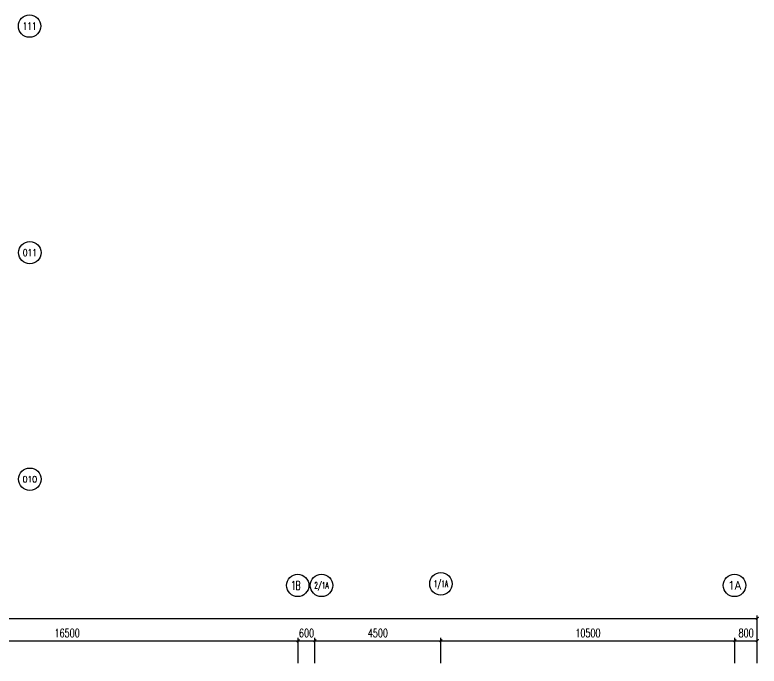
# Model space of a CAD drawing. Extents: x -474411 to 577939, y 0 to 1014176.
# Drawn here: x -154570 to -127990, y 838940 to 862221 of the extents above; entities that cross this region are included whole.
import ezdxf
from ezdxf.enums import TextEntityAlignment as Align

# ---------------------------------------------------------------- set-up
doc = ezdxf.new("R2010")
doc.units = 0
doc.header["$LTSCALE"] = 1000
doc.header["$MEASUREMENT"] = 0
doc.layers.get('Defpoints').update_dxf_attribs({"color": 210})
doc.layers.add('A-AXIS-D', color=1, linetype='Continuous')
doc.layers.add('PUB_TEXT', color=7, linetype='Continuous')
doc.styles.add('_TCH_AXIS', font='COMPLEX', dxfattribs={"bigfont": 'GBCBIG'})
doc.styles.add('_TCH_DIM_T3', font='SIMPLEX', dxfattribs={"width": 0.705882, "bigfont": 'GBCBIG'})
doc.dimstyles.new('_TCH_ARCH&&100', dxfattribs={"dimtxt": 297.5, "dimasz": 100, "dimexe": 100, "dimexo": 100, "dimgap": 126.25, "dimtad": 1, "dimdec": 0, "dimzin": 0, "dimdsep": 46, "dimtxsty": '_TCH_DIM_T3', "dimblk": 'ARCHTICK', "dimcen": 0.09, "dimclrt": 7, "dimazin": 2, "dimtfac": 1, "dimtdec": 0, "dimtix": 1, "dimtmove": 2, "dimatfit": 3, "dimfxl": 0, "dimtolj": 1, "dimtzin": 0, "dimarcsym": 0})

# ---------------------------------------------------------------- blocks, each defined once
blk = doc.blocks.new('_ArchTick')
at = {"color": 0, "linetype": 'ByBlock', "const_width": 0.4}
blk.add_lwpolyline([(-0.5, -0.5), (0.5, 0.5)], dxfattribs=at)
blk = doc.blocks.new('*D501')
at = {"layer": 'A-AXIS-D', "color": 0, "lineweight": -2}
for p, q in [((-160954, 839040), (-160954, 839947)), ((-144454, 839040), (-144454, 839947)), ((-160954, 839847), (-144454, 839847))]:
    blk.add_line(p, q, dxfattribs=at)
at = {"layer": 'Defpoints', "color": 0}
for p in [(-144454, 839847), (-160954, 838940), (-144454, 838940)]:
    blk.add_point(p, dxfattribs=at)
at = {"layer": 'A-AXIS-D', "color": 0, "lineweight": -2, "xscale": 100, "yscale": 100, "zscale": 100, "rotation": 180}
blk.add_blockref('_ArchTick', (-160954, 839847), dxfattribs=at)
at = {"layer": 'A-AXIS-D', "color": 0, "lineweight": -2, "xscale": 100, "yscale": 100, "zscale": 100}
blk.add_blockref('_ArchTick', (-144454, 839847), dxfattribs=at)
at = {"layer": 'A-AXIS-D', "color": 7, "insert": (-152704, 840122), "char_height": 297.5, "attachment_point": 5, "style": '_TCH_DIM_T3'}
blk.add_mtext('\\A1;16500', dxfattribs=at)
blk = doc.blocks.new('*D502')
at = {"layer": 'A-AXIS-D', "color": 0, "lineweight": -2}
for p, q in [((-144454, 839040), (-144454, 839947)), ((-143854, 839040), (-143854, 839947)), ((-144454, 839847), (-143854, 839847))]:
    blk.add_line(p, q, dxfattribs=at)
at = {"layer": 'Defpoints', "color": 0}
for p in [(-143854, 839847), (-144454, 838940), (-143854, 838940)]:
    blk.add_point(p, dxfattribs=at)
at = {"layer": 'A-AXIS-D', "color": 0, "lineweight": -2, "xscale": 100, "yscale": 100, "zscale": 100, "rotation": 180}
blk.add_blockref('_ArchTick', (-144454, 839847), dxfattribs=at)
at = {"layer": 'A-AXIS-D', "color": 0, "lineweight": -2, "xscale": 100, "yscale": 100, "zscale": 100}
blk.add_blockref('_ArchTick', (-143854, 839847), dxfattribs=at)
at = {"layer": 'A-AXIS-D', "color": 7, "insert": (-144154, 840122), "char_height": 297.5, "attachment_point": 5, "style": '_TCH_DIM_T3'}
blk.add_mtext('\\A1;600', dxfattribs=at)
blk = doc.blocks.new('*D503')
at = {"layer": 'A-AXIS-D', "color": 0, "lineweight": -2}
for p, q in [((-143854, 839040), (-143854, 839947)), ((-139354, 839040), (-139354, 839947)), ((-143854, 839847), (-139354, 839847))]:
    blk.add_line(p, q, dxfattribs=at)
at = {"layer": 'Defpoints', "color": 0}
for p in [(-139354, 839847), (-143854, 838940), (-139354, 838940)]:
    blk.add_point(p, dxfattribs=at)
at = {"layer": 'A-AXIS-D', "color": 0, "lineweight": -2, "xscale": 100, "yscale": 100, "zscale": 100, "rotation": 180}
blk.add_blockref('_ArchTick', (-143854, 839847), dxfattribs=at)
at = {"layer": 'A-AXIS-D', "color": 0, "lineweight": -2, "xscale": 100, "yscale": 100, "zscale": 100}
blk.add_blockref('_ArchTick', (-139354, 839847), dxfattribs=at)
at = {"layer": 'A-AXIS-D', "color": 7, "insert": (-141604, 840122), "char_height": 297.5, "attachment_point": 5, "style": '_TCH_DIM_T3'}
blk.add_mtext('\\A1;4500', dxfattribs=at)
blk = doc.blocks.new('*D504')
at = {"layer": 'A-AXIS-D', "color": 0, "lineweight": -2}
for p, q in [((-139354, 839040), (-139354, 839947)), ((-128854, 839040), (-128854, 839947)), ((-139354, 839847), (-128854, 839847))]:
    blk.add_line(p, q, dxfattribs=at)
at = {"layer": 'Defpoints', "color": 0}
for p in [(-128854, 839847), (-139354, 838940), (-128854, 838940)]:
    blk.add_point(p, dxfattribs=at)
at = {"layer": 'A-AXIS-D', "color": 0, "lineweight": -2, "xscale": 100, "yscale": 100, "zscale": 100, "rotation": 180}
blk.add_blockref('_ArchTick', (-139354, 839847), dxfattribs=at)
at = {"layer": 'A-AXIS-D', "color": 0, "lineweight": -2, "xscale": 100, "yscale": 100, "zscale": 100}
blk.add_blockref('_ArchTick', (-128854, 839847), dxfattribs=at)
at = {"layer": 'A-AXIS-D', "color": 7, "insert": (-134104, 840122), "char_height": 297.5, "attachment_point": 5, "style": '_TCH_DIM_T3'}
blk.add_mtext('\\A1;10500', dxfattribs=at)
blk = doc.blocks.new('*D505')
at = {"layer": 'A-AXIS-D', "color": 0, "lineweight": -2}
for p, q in [((-128854, 839040), (-128854, 839947)), ((-128054, 839040), (-128054, 839947)), ((-128854, 839847), (-128054, 839847))]:
    blk.add_line(p, q, dxfattribs=at)
at = {"layer": 'Defpoints', "color": 0}
for p in [(-128054, 839847), (-128854, 838940), (-128054, 838940)]:
    blk.add_point(p, dxfattribs=at)
at = {"layer": 'A-AXIS-D', "color": 0, "lineweight": -2, "xscale": 100, "yscale": 100, "zscale": 100, "rotation": 180}
blk.add_blockref('_ArchTick', (-128854, 839847), dxfattribs=at)
at = {"layer": 'A-AXIS-D', "color": 0, "lineweight": -2, "xscale": 100, "yscale": 100, "zscale": 100}
blk.add_blockref('_ArchTick', (-128054, 839847), dxfattribs=at)
at = {"layer": 'A-AXIS-D', "color": 7, "insert": (-128454, 840122), "char_height": 297.5, "attachment_point": 5, "style": '_TCH_DIM_T3'}
blk.add_mtext('\\A1;800', dxfattribs=at)
blk = doc.blocks.new('*D623')
at = {"layer": 'A-AXIS-D', "color": 0, "lineweight": -2}
for p, q in [((-254554, 839140), (-254554, 840747)), ((-128054, 839140), (-128054, 840747)), ((-254554, 840647), (-128054, 840647))]:
    blk.add_line(p, q, dxfattribs=at)
at = {"layer": 'Defpoints', "color": 0}
for p in [(-128054, 840647), (-254554, 839040), (-128054, 839040)]:
    blk.add_point(p, dxfattribs=at)
at = {"layer": 'A-AXIS-D', "color": 0, "lineweight": -2, "xscale": 100, "yscale": 100, "zscale": 100, "rotation": 180}
blk.add_blockref('_ArchTick', (-254554, 840647), dxfattribs=at)
at = {"layer": 'A-AXIS-D', "color": 0, "lineweight": -2, "xscale": 100, "yscale": 100, "zscale": 100}
blk.add_blockref('_ArchTick', (-128054, 840647), dxfattribs=at)
at = {"layer": 'A-AXIS-D', "color": 7, "insert": (-191304, 840922), "char_height": 297.5, "attachment_point": 5, "style": '_TCH_DIM_T3'}
blk.add_mtext('\\A1;126500', dxfattribs=at)

msp = doc.modelspace()

# ---------------------------------------------------------------- linework, layer by layer
at = {"layer": 'A-AXIS-D', "color": 8}
for centre in [(-154044.9, 861821.1), (-154034.9, 853721.1), (-154034.9, 845621.1), (-144469.1, 841826.1), (-143619.1, 841826.1), (-139354.2, 841882.3), (-128869.1, 841826.1)]:
    msp.add_circle(centre, 400, dxfattribs=at)

# ---------------------------------------------------------------- texts
at = {"layer": 'PUB_TEXT', "color": 8, "style": '_TCH_AXIS'}
for s, height, p, p2 in [('111', 265.5, (-154291.4, 861688.4), (-153798.4, 861688.4)), ('011', 241.21, (-154287.6, 853600.5), (-153782.2, 853600.5)), ('010', 220.59, (-154292.3, 845510.8), (-153777.5, 845510.8)), ('1A', 300.65, (-129105.3, 841675.8), (-128632.9, 841675.8))]:
    msp.add_text(s, height=height, dxfattribs=at).set_placement(p, p2, align=Align.FIT)
for s, height, width, p, p2 in [('1/1A', 232.83, 0.65625, (-139608.8, 841765.9), (-139099.5, 841765.9)), ('1B ', 307.25, 0.551724, (-144703.2, 841672.5), (-144235, 841672.5)), ('2/1A', 219.77, 0.65625, (-143876.6, 841716.2), (-143361.5, 841716.2))]:
    msp.add_text(s, height=height, dxfattribs=dict(at, width=width)).set_placement(p, p2, align=Align.FIT)

# ---------------------------------------------------------------- dimensions: what is measured, and where the dimension line sits
at = {"layer": 'A-AXIS-D', "color": 8}
for base, p1, p2, picture, middle in [((-128054.2, 840646.7), (-254554.2, 839040), (-128054.2, 839040), '*D623', (-191304.2, 840921.7)), ((-144454.2, 839846.7), (-160954.2, 838940), (-144454.2, 838940), '*D501', (-152704.2, 840121.7)), ((-143854.2, 839846.7), (-144454.2, 838940), (-143854.2, 838940), '*D502', (-144154.2, 840121.7)), ((-139354.2, 839846.7), (-143854.2, 838940), (-139354.2, 838940), '*D503', (-141604.2, 840121.7)), ((-128854.2, 839846.7), (-139354.2, 838940), (-128854.2, 838940), '*D504', (-134104.2, 840121.7)), ((-128054.2, 839846.7), (-128854.2, 838940), (-128054.2, 838940), '*D505', (-128454.2, 840121.7))]:
    dim = msp.add_linear_dim(base=base, p1=p1, p2=p2, angle=0, dimstyle='_TCH_ARCH&&100', override={"dimgap": 0}, dxfattribs=at)
    dim.commit()
    dim.dimension.update_dxf_attribs({"geometry": picture, "text_midpoint": middle, "dimtype": 161})

doc.saveas('drawing.dxf')
